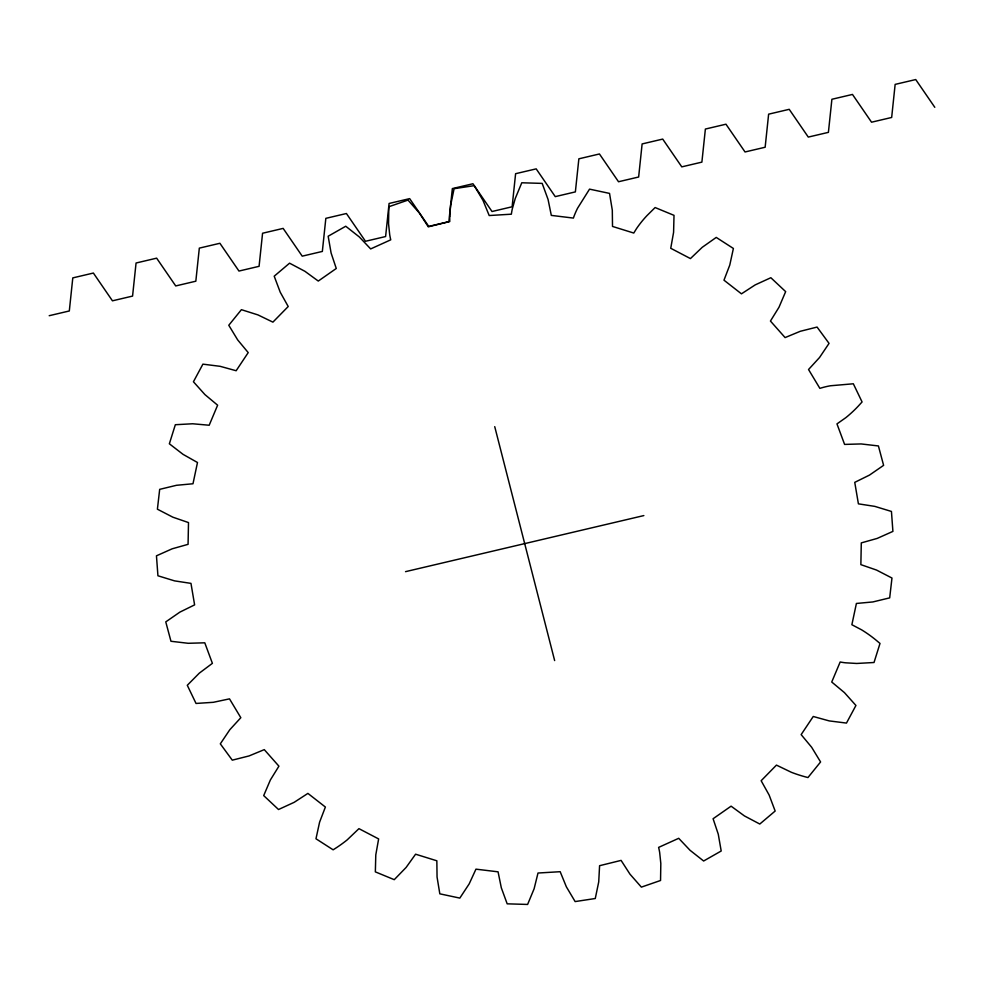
<?xml version="1.0" encoding="UTF-8"?>
<svg xmlns="http://www.w3.org/2000/svg" width="984" height="984" viewBox="0 0 984 984"><rect width="100%" height="100%" fill="white"/><g stroke="black" fill="none" stroke-linecap="round" stroke-linejoin="round"><path stroke-width="1.48" d="M49.2 315.704L69.311 310.969L72.791 277.894L93.382 273.048L112.447 300.821L132.569 296.086L136.063 263.011L156.641 258.165L175.718 285.938L195.828 281.203L199.322 248.128L219.899 243.282L238.964 271.055L259.075 266.32L262.568 233.245L283.146 228.399L302.223 256.16L322.346 251.437L325.839 218.35L346.417 213.516L365.482 241.277L385.605 236.541L389.086 203.467L409.664 198.633L428.741 226.394L448.864 221.658L452.357 188.584L472.935 183.75L492.012 211.511L512.123 206.775L515.604 173.701L536.182 168.867L555.259 196.628L575.369 191.892L578.863 158.818L599.441 153.971L618.518 181.745L638.641 177.009L642.121 143.935L662.712 139.088L681.777 166.862L701.887 162.126L705.38 129.052L725.958 124.205L745.036 151.966L765.146 147.243L768.627 114.169L789.217 109.322L808.282 137.084L828.405 132.36L831.898 99.273L852.476 94.439L871.553 122.2L891.664 117.465L895.145 84.39L915.735 79.556L934.8 107.317M405.531 571.655L643.844 515.579M494.731 426.65L554.644 660.571M449.713 216.197L449.774 221.523L428.286 226.837L419.381 213.048L408.003 200.096L388.815 206.738L388.557 223.725L389.689 234.598A68.536 66.912 13.7 0 0 390.746 239.825L370.661 248.927L359.332 236.959L345.741 226.246L328.164 236.234L331.104 253.011L336.27 268.484L318.275 281.055L304.917 271.301L289.567 263.183L274.204 276.197L280.231 292.199L288.214 306.516L272.912 322.137L257.98 314.917L241.412 309.677L228.78 325.261L237.697 339.935L248.214 352.604L236.148 370.734L220.133 366.319L202.901 364.154L193.43 381.767L204.943 394.609L217.624 405.199L209.186 425.236L192.655 423.772L175.337 424.719L169.359 443.784L183.061 454.362L197.489 462.505L192.987 483.759L176.493 485.296L159.679 489.356L157.403 509.195L172.815 517.166L188.498 522.578L188.067 544.337L172.175 548.801L156.456 555.825L157.932 575.775L174.549 580.867L190.97 583.377L194.611 604.877L179.863 612.134L165.767 621.888L170.97 641.273L188.215 643.29L204.783 642.81L212.396 663.339L199.309 673.142L187.292 685.282L196.025 703.449L213.343 702.305L229.506 698.861L240.822 717.705L229.813 729.722L220.318 743.842L232.285 760.165L249.063 755.933L264.278 749.636L278.915 766.167L270.366 779.98L263.7 795.601L278.521 809.512L294.167 802.329L307.906 793.399L325.384 807.04L319.591 822.181L315.975 838.774L333.121 849.807A141.721 138.363 13.7 0 0 347.131 839.93L358.939 828.651L378.631 838.934L375.79 854.887L375.347 871.873L394.252 879.671L406.134 867.421L415.592 854.198L436.847 860.791L437.056 877.015L439.823 893.829L459.823 898.097L469.183 883.878L475.961 869.155L498.064 871.824L501.311 887.777L507.178 903.829L527.608 904.444L534.115 888.773L538.002 873.029L560.179 871.701L566.366 886.83L575.136 901.578L595.271 898.515L598.727 881.885L599.588 865.699L621.088 860.397L629.981 874.173L641.371 887.125L660.547 880.483L660.817 863.497L659.686 852.636A69.052 67.416 13.7 0 0 658.616 847.396L678.714 838.306L690.03 850.274L703.634 861L721.198 851L718.271 834.211L713.092 818.737L731.087 806.167L744.445 815.933L759.796 824.038L775.158 811.037L769.131 795.035L761.149 780.73L776.45 765.109L791.382 772.305A139.937 136.628 13.7 0 0 807.962 777.544L820.582 761.96L811.665 747.286L801.148 734.617L813.239 716.487L829.229 720.903L846.474 723.08L855.932 705.466L844.432 692.613L831.738 682.023L840.176 661.986A61.057 59.606 13.7 0 0 845.564 662.81L856.707 663.462L874.026 662.503L880.004 643.438L875.514 639.686A125.952 122.963 13.7 0 0 861.578 629.821L851.873 624.717L856.4 603.463L872.882 601.937L889.684 597.866L891.971 578.038L876.547 570.068L860.865 564.644L861.295 542.897L877.187 538.42L892.906 531.397L891.442 511.446L874.813 506.379L858.405 503.845L854.752 482.357L869.499 475.087L883.607 465.346L878.417 445.949L861.148 443.944L844.592 444.411L836.966 423.895L845.834 417.659A126.53 123.541 13.7 0 0 858.183 406.22L862.07 401.952L853.337 383.785L830.484 385.765A82.718 80.762 13.7 0 0 821.16 387.967L819.869 388.36L808.541 369.517L819.549 357.499L829.045 343.379L817.077 327.069L800.299 331.288L785.097 337.586L770.447 321.055L778.996 307.242L785.663 291.633L770.853 277.722L755.195 284.893L741.456 293.835L723.978 280.182L729.784 265.04L733.388 248.46L716.241 237.415L702.244 247.304L690.448 258.583L670.744 248.288L673.585 232.335L674.015 215.348L655.123 207.55L646.955 215.631A110.565 107.945 13.7 0 0 636.586 228.509L633.77 233.048L612.515 226.443L612.306 210.207L609.539 193.405L589.539 189.137L577.583 208.19A86.875 84.821 13.7 0 0 573.832 216.812L573.401 218.079L551.311 215.398L548.063 199.445L542.184 183.393L521.778 182.778L515.259 198.46L512.295 208.94A75.239 73.456 13.7 0 0 511.36 214.192L489.196 215.533L483.009 200.416L474.226 185.644L454.091 188.707L450.635 205.336L449.713 216.197"/></g></svg>
